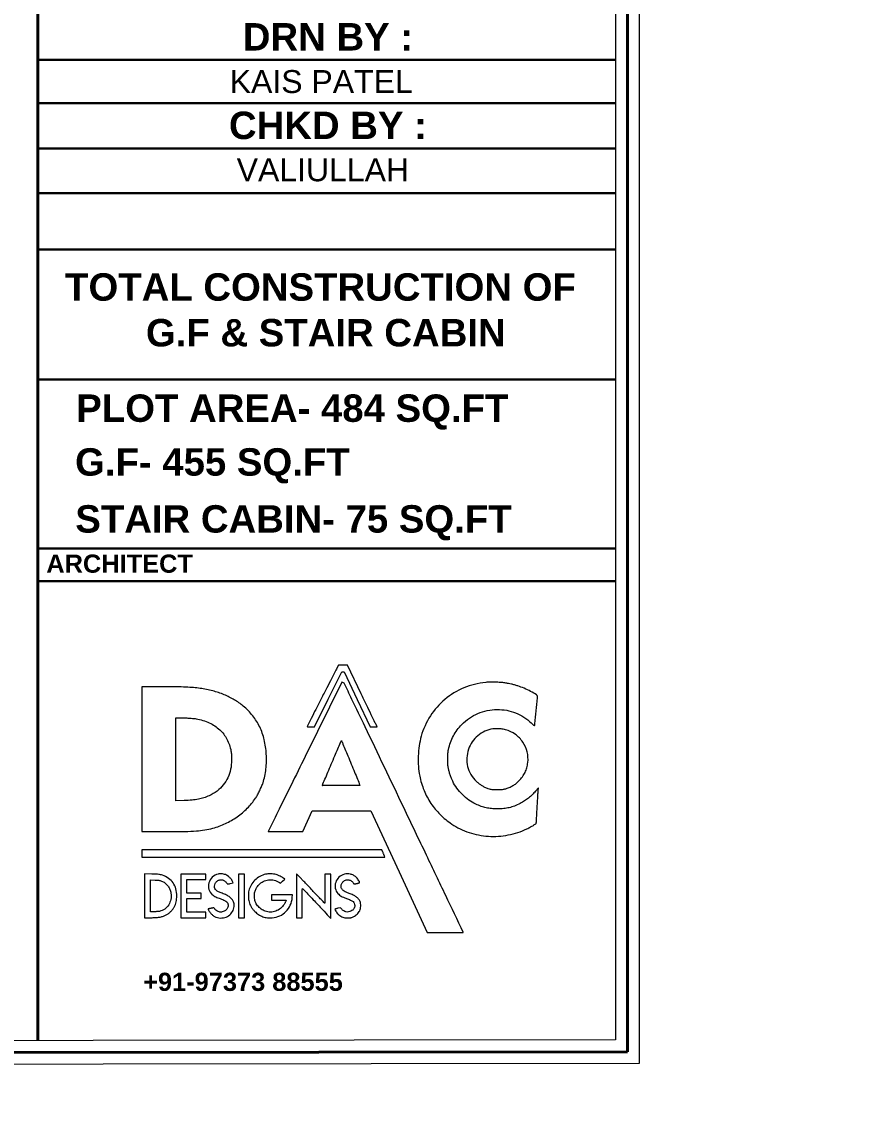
# Model space of a CAD drawing. Header units: inches. Extents: x 218041 to 238734, y -94371 to -86245.
# Drawn here: x 235974.7 to 236202.8, y -90932.5 to -90637.3 of the extents above; entities that cross this region are included whole.
import ezdxf

# ---------------------------------------------------------------- set-up
doc = ezdxf.new("R2010")
doc.units = ezdxf.units.IN
doc.header["$LTSCALE"] = 0.1
doc.header["$MEASUREMENT"] = 0
doc.layers.add('GLASS', color=152, linetype='Continuous', lineweight=20)
doc.layers.add('my wall', color=7, linetype='Continuous', lineweight=20)
doc.styles.add('Mayur', font='arial.ttf', dxfattribs={"height": 4})

# ---------------------------------------------------------------- blocks, each defined once
blk = doc.blocks.new('2222')
at = {"ltscale": 0.25}
for points in [[(1230.642, -14.445, -0.001438), (1230.558, -14.611, -0.000048), (1230.221, -15.27, -0.000091), (1229.823, -16.047, -0.000063), (1229.374, -16.924, 0.000195), (1228.933, -17.786, 0.000323), (1228.561, -18.513, 0.000009), (1228.225, -19.172, 0.118395), (1228.223, -19.181, 0.401571), (1228.228, -19.186, 0.001397), (1228.313, -19.189, 0.005901), (1228.411, -19.192, 0.003541), (1228.527, -19.193), (1228.832, -19.193), (1229.931, -16.973), (1231.03, -14.754), (1231.129, -14.755), (1231.228, -14.755), (1232.284, -16.974), (1233.341, -19.192), (1233.621, -19.192), (1233.901, -19.193), (1233.815, -19.019, -0.002728), (1233.752, -18.89, -0.000051), (1233.427, -18.216, -0.000125), (1233.048, -17.429, -0.000084), (1232.615, -16.528), (1231.502, -14.211), (1231.131, -14.211), (1230.76, -14.211)], [(1228.072, -21.611, 0.000035), (1226.931, -23.919, 0.000058), (1225.969, -25.867, 0.000002), (1225.097, -27.631, 0.022367), (1225.088, -27.652, 0.522341), (1225.095, -27.663, 0.000399), (1225.489, -27.668, 0.002994), (1225.939, -27.671, 0.00169), (1226.486, -27.67), (1227.894, -27.662), (1228.264, -26.832), (1228.633, -26.002), (1231.016, -26.002), (1233.4, -26.002), (1235.68, -30.931), (1237.961, -35.86), (1239.418, -35.86, 0.000822), (1239.976, -35.859, 0.001371), (1240.447, -35.856, 0.000076), (1240.869, -35.853, 0.411601), (1240.875, -35.847, 0.111692), (1240.872, -35.837, 0.000001), (1239.457, -32.869, 0.000077), (1237.899, -29.602, 0.000046), (1236.048, -25.725, 0.000099), (1232.926, -19.189, 0.001572), (1231.86, -16.975, 0.000761), (1231.222, -15.667, 0.259161), (1231.134, -15.606), (1231.046, -15.597)], [(1242.686, -15.602, 0.072794), (1240.922, -16.047, 0.076193), (1239.389, -16.975, 0.076365), (1238.207, -18.317, 0.073609), (1237.465, -19.969, 0.032921), (1237.302, -20.732, 0.026529), (1237.226, -21.568, 0.026526), (1237.239, -22.407, 0.032885), (1237.343, -23.181, 0.047046), (1237.694, -24.343, 0.050101), (1238.252, -25.394, 0.050276), (1239.005, -26.309, 0.048003), (1239.936, -27.071, 0.068046), (1241.34, -27.756, 0.063937), (1242.906, -28.058, 0.063415), (1244.509, -27.956, 0.064905), (1246.023, -27.454, 0.008334), (1246.312, -27.309, 0.013797), (1246.55, -27.175, 0.01007), (1246.735, -27.06, 0.17383), (1246.777, -27.004, 0.060318), (1246.783, -26.975, 0.000227), (1246.804, -26.637, 0.001182), (1246.827, -26.254, 0.000743), (1246.852, -25.805, -0.000424), (1246.877, -25.341, -0.000523), (1246.902, -24.909, -0.00043), (1246.923, -24.546, -0.003868), (1246.934, -24.387), (1246.953, -24.131), (1246.728, -24.402, -0.024005), (1246.449, -24.705, -0.02635), (1246.152, -24.97, -0.0264), (1245.828, -25.202, -0.024282), (1245.473, -25.406, -0.024356), (1245.014, -25.613, -0.034994), (1244.587, -25.747, -0.034857), (1244.146, -25.821, -0.023903), (1243.638, -25.845, -0.022894), (1243.156, -25.823, -0.031987), (1242.731, -25.757, -0.032113), (1242.319, -25.637, -0.023343), (1241.878, -25.453, -0.046593), (1241.328, -25.127, -0.038519), (1240.809, -24.686, -0.038169), (1240.359, -24.166, -0.043369), (1240.015, -23.604, -0.0226), (1239.916, -23.381, -0.012135), (1239.813, -23.099, -0.01211), (1239.723, -22.808, -0.02029), (1239.663, -22.559, -0.038693), (1239.627, -22.255, -0.012214), (1239.62, -21.797, -0.01223), (1239.635, -21.339, -0.038364), (1239.677, -21.035, -0.033776), (1239.839, -20.466, -0.035515), (1240.075, -19.935, -0.035945), (1240.38, -19.448, -0.036472), (1240.75, -19.012, -0.047018), (1241.371, -18.49, -0.050707), (1242.063, -18.109, -0.051047), (1242.814, -17.876, -0.048845), (1243.607, -17.796, -0.045224), (1244.385, -17.863, -0.049433), (1245.113, -18.07, -0.049945), (1245.78, -18.413, -0.047973), (1246.376, -18.885, 0.003233), (1246.537, -19.038, 0.043394), (1246.601, -19.088, 0.241126), (1246.633, -19.092, 0.253996), (1246.654, -19.067, 0.027659), (1246.673, -18.949, 0.000182), (1246.776, -17.902, 0.00019), (1246.878, -16.857, 0.026366), (1246.884, -16.731, 0.264911), (1246.812, -16.607, 0.009992), (1246.326, -16.338, 0.01809), (1245.789, -16.078, 0.026018), (1245.296, -15.891, 0.007897), (1245.017, -15.807, 0.012305), (1244.774, -15.743, 0.012313), (1244.529, -15.692, 0.007921), (1244.241, -15.645, 0.020871), (1243.902, -15.608, 0.009498), (1243.457, -15.588, 0.009454), (1243.014, -15.584, 0.022742)], [(1214.847, -21.82), (1214.847, -27.677), (1216.793, -27.677, 0.003259), (1218.354, -27.667, 0.014649), (1219.266, -27.629, 0.023622), (1219.943, -27.548, 0.023407), (1220.61, -27.404, 0.045159), (1221.62, -27.035, 0.043204), (1222.564, -26.486, 0.043618), (1223.391, -25.79, 0.048184), (1224.054, -24.982, 0.023386), (1224.213, -24.718, 0.012104), (1224.388, -24.376, 0.012098), (1224.548, -24.023, 0.021537), (1224.66, -23.724, 0.02724), (1224.801, -23.192, 0.02249), (1224.895, -22.614, 0.021827), (1224.939, -22.01, 0.021639), (1224.929, -21.403, 0.043508), (1224.759, -20.238, 0.054122), (1224.394, -19.206, 0.055821), (1223.828, -18.303, 0.051096), (1223.06, -17.517, 0.040683), (1222.339, -17.009, 0.035711), (1221.514, -16.6, 0.033624), (1220.59, -16.291, 0.027807), (1219.572, -16.085, 0.015643), (1219.043, -16.025, 0.010493), (1218.436, -15.988, 0.00734), (1217.637, -15.968, 0.00246), (1216.47, -15.962), (1214.847, -15.962)], [(1219.255, -18.554, -0.061506), (1220.313, -18.879, -0.081566), (1221.152, -19.433, -0.085675), (1221.74, -20.202, -0.076136), (1222.068, -21.155, -0.034556), (1222.102, -21.469, -0.01442), (1222.107, -21.895, -0.014427), (1222.087, -22.321, -0.034296), (1222.042, -22.635, -0.055443), (1221.813, -23.32, -0.062064), (1221.445, -23.909, -0.061258), (1220.939, -24.397, -0.051876), (1220.302, -24.78, -0.031268), (1219.875, -24.947, -0.031106), (1219.429, -25.061, -0.026739), (1218.917, -25.13, -0.014506), (1218.282, -25.163), (1217.595, -25.179), (1217.595, -21.819), (1217.595, -18.46), (1218.251, -18.476, -0.004722), (1218.571, -18.487, -0.00837), (1218.835, -18.503, -0.010002), (1219.059, -18.525, -0.014416)], [(1243.275, -19.363, 0.067122), (1242.627, -19.559, 0.06685), (1242.053, -19.92, 0.067242), (1241.597, -20.417, 0.069319), (1241.295, -21.013, 0.069858), (1241.159, -21.713, 0.073646), (1241.226, -22.41, 0.073472), (1241.492, -23.06, 0.069037), (1241.939, -23.62, 0.024666), (1242.151, -23.802, 0.029624), (1242.367, -23.951, 0.029327), (1242.602, -24.074, 0.023351), (1242.868, -24.18, 0.012537), (1243.051, -24.238, 0.037615), (1243.18, -24.265, 0.027833), (1243.33, -24.276, 0.004547), (1243.622, -24.28, 0.01664), (1243.986, -24.268, 0.041441), (1244.249, -24.229, 0.042452), (1244.498, -24.148, 0.018223), (1244.815, -24, 0.017208), (1244.967, -23.915, 0.027832), (1245.09, -23.832, 0.024133), (1245.214, -23.727, 0.00959), (1245.374, -23.572, 0.035546), (1245.664, -23.236, 0.046314), (1245.875, -22.889, 0.047084), (1246.017, -22.514, 0.038653), (1246.098, -22.094, 0.088278), (1246.043, -21.231, 0.089006), (1245.694, -20.442, 0.088189), (1245.089, -19.819, 0.084671), (1244.298, -19.431, 0.042558), (1244.099, -19.391, 0.012472), (1243.787, -19.362, 0.012391), (1243.475, -19.349, 0.044133)], [(1231.803, -22.215, -0.000381), (1232.074, -22.872, -0.000626), (1232.303, -23.428, -0.000041), (1232.508, -23.928, -0.09741), (1232.511, -23.944, -0.410253), (1232.503, -23.952, -0.000164), (1232.063, -23.958, -0.002014), (1231.571, -23.962, -0.001207), (1230.986, -23.963, -0.000863), (1230.401, -23.962, -0.00144), (1229.909, -23.959, -0.000084), (1229.467, -23.955, -0.411419), (1229.461, -23.949, -0.100074), (1229.463, -23.938, -0.000021), (1229.675, -23.436, -0.000456), (1229.911, -22.879, -0.000276), (1230.19, -22.221, 0.000015), (1230.473, -21.556, 0.000023), (1230.718, -20.979, 0.000008), (1230.93, -20.481, 0.000623), (1230.963, -20.402), (1231.007, -20.297), (1231.051, -20.402, -0.001559), (1231.084, -20.481, -0.00002), (1231.29, -20.978, -0.000058), (1231.529, -21.553, -0.000038)], [(1214.847, -29.459), (1214.847, -29.761), (1224.691, -29.761), (1234.535, -29.761), (1234.486, -29.648, -0.00093), (1234.461, -29.591, -0.000352), (1234.428, -29.512, -0.000348), (1234.391, -29.426, -0.000425), (1234.357, -29.346), (1234.277, -29.157), (1224.562, -29.157), (1214.847, -29.157)], [(1215.058, -32.883), (1215.058, -34.652), (1215.573, -34.652, 0.012207), (1215.98, -34.642, 0.029496), (1216.28, -34.61, 0.036791), (1216.53, -34.549, 0.032895), (1216.779, -34.449, 0.045704), (1216.979, -34.331, 0.031954), (1217.181, -34.163, 0.032132), (1217.358, -33.974, 0.049229), (1217.482, -33.787, 0.038827), (1217.567, -33.594, 0.028216), (1217.631, -33.369, 0.02724), (1217.671, -33.128, 0.028588), (1217.685, -32.889, 0.06646), (1217.607, -32.317, 0.085474), (1217.383, -31.837, 0.087545), (1217.016, -31.468, 0.073569), (1216.523, -31.219, 0.021141), (1216.365, -31.175, 0.031625), (1216.223, -31.15, 0.018724), (1216.035, -31.137, 0.003091), (1215.67, -31.126), (1215.058, -31.113)], [(1216.515, -31.714, -0.059621), (1216.776, -31.878, -0.066204), (1216.98, -32.094, -0.065082), (1217.124, -32.359, -0.054753), (1217.205, -32.668, -0.082629), (1217.196, -33.167, -0.093948), (1217.024, -33.612, -0.098162), (1216.709, -33.949, -0.099296), (1216.29, -34.138, -0.031033), (1216.22, -34.15, -0.008243), (1216.108, -34.159, -0.008328), (1215.979, -34.166, -0.008487), (1215.851, -34.169), (1215.541, -34.169), (1215.541, -32.883), (1215.541, -31.597), (1215.926, -31.607, -0.005771), (1216.16, -31.617, -0.03223), (1216.284, -31.631, -0.045923), (1216.385, -31.659, -0.019591)], [(1221.029, -31.12, 0.129678), (1220.555, -31.382, 0.134039), (1220.278, -31.841, 0.140182), (1220.279, -32.361, 0.146424), (1220.556, -32.791, 0.036533), (1220.681, -32.882, 0.026554), (1220.83, -32.966, 0.023867), (1221.005, -33.041, 0.017616), (1221.205, -33.109, -0.029719), (1221.408, -33.183, -0.038265), (1221.584, -33.275, -0.043511), (1221.72, -33.378, -0.090446), (1221.8, -33.483, -0.161254), (1221.838, -33.723, -0.130392), (1221.73, -33.961, -0.114848), (1221.503, -34.137, -0.107842), (1221.216, -34.199, -0.077264), (1221.099, -34.181, -0.048157), (1220.971, -34.126, -0.047672), (1220.854, -34.047, -0.068908), (1220.769, -33.955, 0.023628), (1220.736, -33.911, 0.034179), (1220.703, -33.877, 0.036517), (1220.673, -33.854, 0.234481), (1220.655, -33.851, -0.027589), (1220.632, -33.858, -0.002418), (1220.574, -33.87, -0.003166), (1220.504, -33.885, -0.002457), (1220.428, -33.9, 0.002123), (1220.354, -33.914, 0.003307), (1220.291, -33.928, 0.000979), (1220.235, -33.939, 0.109167), (1220.229, -33.943, 0.362616), (1220.221, -33.974, 0.013302), (1220.285, -34.091, 0.022117), (1220.363, -34.213, 0.032937), (1220.442, -34.311, 0.050096), (1220.637, -34.485, 0.060404), (1220.851, -34.604, 0.061129), (1221.085, -34.667, 0.053193), (1221.339, -34.676, 0.10584), (1221.776, -34.549, 0.105742), (1222.122, -34.255, 0.110545), (1222.307, -33.857, 0.125324), (1222.293, -33.437, 0.085624), (1222.18, -33.204, 0.066794), (1221.986, -32.999, 0.05593), (1221.711, -32.823, 0.034313), (1221.354, -32.678, -0.026903), (1221.052, -32.56, -0.081148), (1220.868, -32.437, -0.115308), (1220.769, -32.29, -0.090588), (1220.735, -32.101, -0.120216), (1220.791, -31.872, -0.112208), (1220.947, -31.687, -0.112768), (1221.167, -31.589, -0.122403), (1221.401, -31.6, -0.066051), (1221.491, -31.64, -0.033237), (1221.593, -31.713, -0.033173), (1221.685, -31.8, -0.060079), (1221.746, -31.884, 0.113221), (1221.772, -31.912, 0.153807), (1221.805, -31.922, 0.052548), (1221.862, -31.916, 0.004269), (1222.01, -31.883), (1222.244, -31.829), (1222.173, -31.678, 0.062518), (1222.08, -31.529, 0.035388), (1221.934, -31.374, 0.035482), (1221.77, -31.243, 0.068313), (1221.619, -31.167, 0.035364), (1221.473, -31.128, 0.02744), (1221.31, -31.106, 0.028113), (1221.154, -31.103, 0.053221)], [(1224.872, -31.135, 0.072379), (1224.413, -31.31, 0.065954), (1224.007, -31.614, 0.06625), (1223.696, -32.012, 0.074336), (1223.514, -32.462, 0.04445), (1223.486, -32.652, 0.017999), (1223.481, -32.913, 0.018032), (1223.494, -33.175, 0.043172), (1223.528, -33.367, 0.034883), (1223.599, -33.575, 0.036104), (1223.698, -33.769, 0.034029), (1223.829, -33.957, 0.025138), (1223.998, -34.146, 0.051191), (1224.307, -34.4, 0.058252), (1224.648, -34.574, 0.05852), (1225.019, -34.663, 0.052442), (1225.415, -34.669, 0.08695), (1226.015, -34.508, 0.089662), (1226.516, -34.153, 0.088392), (1226.868, -33.64, 0.081601), (1227.032, -33.023), (1227.053, -32.811), (1226.204, -32.811), (1225.355, -32.811), (1225.355, -33.022), (1225.355, -33.233), (1225.943, -33.233, -0.002902), (1226.169, -33.235, -0.004837), (1226.359, -33.239, -0.00094), (1226.525, -33.244, -0.404082), (1226.532, -33.251, -0.11073), (1226.529, -33.264, -0.002181), (1226.5, -33.325, -0.005105), (1226.465, -33.396, -0.00339), (1226.424, -33.476, -0.080814), (1226.156, -33.833, -0.083773), (1225.791, -34.08, -0.084855), (1225.37, -34.193, -0.085856), (1224.937, -34.158, -0.075737), (1224.586, -34.008, -0.071644), (1224.287, -33.759, -0.072602), (1224.074, -33.438, -0.081537), (1223.972, -33.082, -0.045571), (1223.965, -32.771, -0.059977), (1224.017, -32.493, -0.060992), (1224.133, -32.238, -0.049383), (1224.314, -31.999, -0.086263), (1224.681, -31.719, -0.091341), (1225.113, -31.587, -0.090555), (1225.567, -31.617, -0.083079), (1225.996, -31.804), (1226.079, -31.858), (1226.246, -31.693), (1226.414, -31.527), (1226.33, -31.458, 0.042094), (1226.216, -31.38, 0.017203), (1226.049, -31.293, 0.017294), (1225.871, -31.215, 0.029179), (1225.716, -31.164, 0.032742), (1225.513, -31.124, 0.023889), (1225.283, -31.105, 0.024201), (1225.059, -31.108, 0.039988)], [(1227.379, -32.878), (1227.378, -34.652), (1227.604, -34.652), (1227.831, -34.652), (1227.831, -33.475, -0.001934), (1227.832, -33.023, -0.003225), (1227.838, -32.643, -0.000419), (1227.845, -32.307, -0.407693), (1227.855, -32.297, -0.205821), (1227.88, -32.308, -0.000053), (1228.722, -33.196, -0.001135), (1229.476, -33.995, -0.003233), (1229.996, -34.556), (1230.153, -34.728), (1230.154, -32.924), (1230.156, -31.12), (1229.914, -31.12), (1229.672, -31.12), (1229.672, -32.297, -0.001802), (1229.671, -32.749, -0.003015), (1229.666, -33.128, -0.000368), (1229.659, -33.464, -0.440457), (1229.65, -33.472, -0.173975), (1229.634, -33.465, -0.000271), (1229.417, -33.241, -0.002087), (1229.173, -32.988, -0.001282), (1228.887, -32.688, 0.000258), (1228.576, -32.359, 0.00023), (1228.252, -32.018, 0.00023), (1227.961, -31.712, 0.000715), (1227.764, -31.505), (1227.381, -31.105)], [(1231.245, -31.136, 0.119993), (1230.81, -31.38, 0.124753), (1230.544, -31.794, 0.129876), (1230.512, -32.271, 0.135706), (1230.722, -32.693, 0.03463), (1230.855, -32.821, 0.04404), (1230.994, -32.918, 0.035662), (1231.17, -33.004, 0.014138), (1231.422, -33.097, -0.021829), (1231.752, -33.224, -0.073966), (1231.947, -33.347, -0.114797), (1232.051, -33.488, -0.101886), (1232.088, -33.666, -0.065157), (1232.069, -33.81, -0.08359), (1232.014, -33.932, -0.078531), (1231.919, -34.034, -0.050335), (1231.781, -34.121, -0.07463), (1231.577, -34.187, -0.091957), (1231.377, -34.183, -0.092256), (1231.192, -34.108, -0.075632), (1231.031, -33.967), (1230.931, -33.848), (1230.709, -33.894, 0.012762), (1230.625, -33.914, 0.020182), (1230.553, -33.936, 0.015218), (1230.498, -33.957, 0.304192), (1230.488, -33.972, 0.13098), (1230.509, -34.049, 0.018352), (1230.599, -34.189, 0.022103), (1230.704, -34.328, 0.048178), (1230.799, -34.422, 0.032803), (1230.964, -34.541, 0.05493), (1231.119, -34.615, 0.053714), (1231.288, -34.654, 0.029888), (1231.499, -34.667, 0.010859), (1231.659, -34.664, 0.039047), (1231.759, -34.652, 0.04425), (1231.851, -34.625, 0.016918), (1231.972, -34.572, 0.038393), (1232.135, -34.479, 0.040892), (1232.278, -34.364, 0.042183), (1232.396, -34.231, 0.046971), (1232.486, -34.085, 0.062747), (1232.543, -33.916, 0.039953), (1232.569, -33.711, 0.040345), (1232.562, -33.508, 0.075504), (1232.519, -33.35, 0.066397), (1232.392, -33.144, 0.061382), (1232.213, -32.972, 0.050557), (1231.966, -32.823, 0.0264), (1231.633, -32.688, -0.016786), (1231.389, -32.594, -0.042379), (1231.222, -32.505, -0.057745), (1231.105, -32.409, -0.071248), (1231.022, -32.295, -0.084064), (1230.987, -32.189, -0.061029), (1230.984, -32.064, -0.059165), (1231.011, -31.938, -0.067465), (1231.067, -31.828, -0.121631), (1231.269, -31.648, -0.124961), (1231.53, -31.584, -0.130187), (1231.781, -31.654, -0.137768), (1231.959, -31.838, 0.028101), (1231.988, -31.885, 0.080286), (1232.014, -31.912, 0.115984), (1232.042, -31.924, 0.102558), (1232.073, -31.924, -0.004381), (1232.107, -31.916, -0.000906), (1232.167, -31.904, -0.000952), (1232.236, -31.889, -0.000898), (1232.307, -31.875, 0.018533), (1232.373, -31.859, 0.028466), (1232.43, -31.84, 0.027552), (1232.471, -31.82, 0.277422), (1232.48, -31.804, 0.126983), (1232.461, -31.731, 0.016882), (1232.376, -31.592, 0.020669), (1232.278, -31.455, 0.046756), (1232.19, -31.362, 0.062539), (1231.981, -31.22, 0.058979), (1231.74, -31.131, 0.0597), (1231.487, -31.102, 0.067445)]]:
    blk.add_lwpolyline(points, format="xyb", close=True, dxfattribs=at)
for points in [[(1218.017, -32.886), (1218.017, -34.652), (1219.029, -34.652), (1220.04, -34.652), (1220.04, -34.426), (1220.04, -34.199), (1219.27, -34.199), (1218.5, -34.199), (1218.5, -33.656), (1218.5, -33.112), (1219.074, -33.112), (1219.648, -33.112), (1219.648, -32.886), (1219.648, -32.66), (1219.074, -32.66), (1218.5, -32.66), (1218.5, -32.116), (1218.5, -31.573), (1219.27, -31.573), (1220.04, -31.573), (1220.04, -31.346), (1220.04, -31.12), (1219.029, -31.12), (1218.017, -31.12)], [(1222.667, -32.886), (1222.667, -34.652), (1222.909, -34.652), (1223.15, -34.652), (1223.15, -32.886), (1223.15, -31.12), (1222.909, -31.12), (1222.667, -31.12)]]:
    blk.add_lwpolyline(points, close=True, dxfattribs=at)

msp = doc.modelspace()

# ---------------------------------------------------------------- linework, layer by layer
at = {"lineweight": 30, "ltscale": 0.1}
for p, q in [((236136.018, -90647.673), (235979.157, -90647.673)), ((236136.018, -90659.455), (235979.157, -90659.455)), ((236136.018, -90671.775), (235979.157, -90671.775)), ((236136.018, -90683.925), (235979.157, -90683.925)), ((236136.018, -90699.219), (235979.157, -90699.219)), ((236136.018, -90780.428), (235979.157, -90780.428)), ((236136.018, -90789.289), (235979.157, -90789.289))]:
    msp.add_line(p, q, dxfattribs=at)
at = {"lineweight": 15, "ltscale": 0.1}
for points in [[(236142.444, -90920.373), (235632.94, -90920.934), (235632.94, -90338.537), (236142.444, -90337.976)], [(236136.018, -90913.947), (235639.366, -90914.508), (235639.366, -90344.963), (236136.018, -90344.402)]]:
    msp.add_lwpolyline(points, close=True, dxfattribs=at)
at = {"lineweight": 40, "ltscale": 0.1}
msp.add_lwpolyline([(236139.231, -90917.16), (235636.153, -90917.721), (235636.153, -90341.75), (236139.231, -90341.189)], close=True, dxfattribs=at)
at = {"lineweight": 30, "ltscale": 0.1}
msp.add_lwpolyline([(235979.157, -90734.543), (236136.018, -90734.543)], dxfattribs=at)
at = {"color": 3, "lineweight": 60}
msp.add_circle((236072.057, -91708.624), 2661.916, dxfattribs=at)
at = {"layer": 'my wall', "lineweight": 40}
msp.add_line((235979.157, -90344.402), (235979.157, -90913.947), dxfattribs=at)

# ---------------------------------------------------------------- block references
at = {"layer": 'GLASS', "xscale": 3.355153746930113, "yscale": 3.355153746930113, "zscale": 3.355153746930113}
msp.add_blockref('2222', (231931.346, -90764.461), dxfattribs=at)

# ---------------------------------------------------------------- texts
at = {"lineweight": -3, "attachment_point": 5, "style": 'Mayur'}
for s, insert, char_height, width in [('{\\fArial|b1|i0|c0|p34;\\C7;DRN BY :}', (236057.899, -90641.442), 7.4497, 78.43041), ('KAIS PATEL', (236056.083, -90653.638), 6.217, 212.73785), ('{\\fArial|b1|i0|c0|p34;\\C7;CHKD BY :}', (236057.899, -90665.545), 7.4497, 78.43041), ('VALIULLAH ', (236056.531, -90677.618), 6.217, 212.73785), ('{\\fArial|b1|i0|c0|p34;\\C7;TOTAL CONSTRUCTION OF\\P G.F & STAIR CABIN }', (236055.875, -90715.664), 7.4497, 245.02491), ('{\\fArial|b1|i0|c0|p34;\\C7;\\P PLOT AREA- 484 SQ.FT}', (236046.786, -90737.17), 7.4497, 245.02491), ('{\\fArial|b1|i0|c0|p34;\\C7;\\P G.F- 455 SQ.FT}', (236025.074, -90751.781), 7.4497, 245.02491), ('{\\fArial|b1|i0|c0|p34;\\C7;\\P STAIR CABIN- 75 SQ.FT }', (236047.102, -90767.255), 7.4497, 245.02491)]:
    msp.add_mtext(s, dxfattribs=dict(at, insert=insert, char_height=char_height, width=width))
at = {"lineweight": 30, "ltscale": 0.1, "char_height": 4.93409, "width": 93.07581, "attachment_point": 1, "style": 'Mayur'}
for s, insert in [('{\\fArial|b1|i0|c0|p34;\\C7;ARCHITECT}', (235981.413, -90782.084)), ('{\\fArial|b1|i0|c0|p34;\\C7;+91-97373 88555}', (236007.719, -90895.674))]:
    msp.add_mtext(s, dxfattribs=dict(at, insert=insert))

doc.saveas('drawing.dxf')
